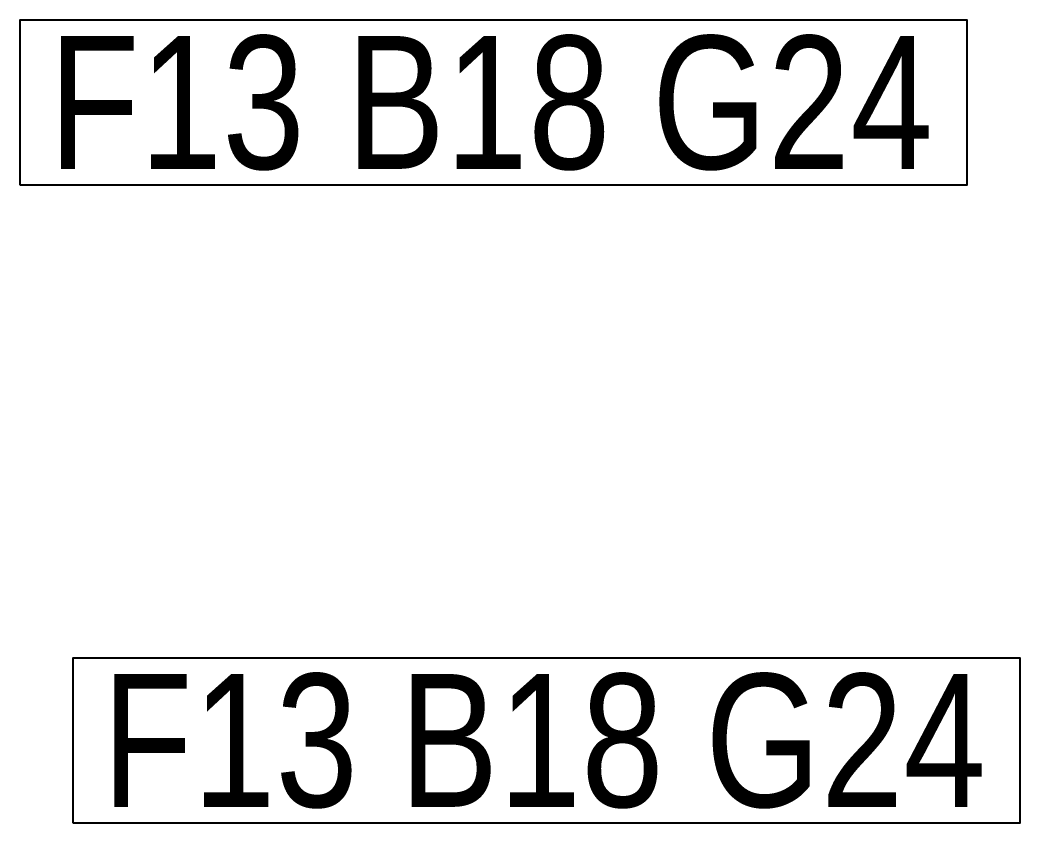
# Model space of a CAD drawing. Header units: millimetres. Extents: x 0 to 594, y 0 to 420.
# Drawn here: x 302.1 to 320.9, y 129.45 to 144.55 of the extents above; entities that cross this region are included whole.
import ezdxf
from ezdxf.enums import TextEntityAlignment as Align

# ---------------------------------------------------------------- set-up
doc = ezdxf.new("R2010")
doc.units = ezdxf.units.MM
doc.header["$LTSCALE"] = 0.25
doc.layers.add('주석', color=7, linetype='Continuous')
doc.styles.add('AdskIsoAnnotation', font='arial.ttf', dxfattribs={"width": 0.8, "height": 1})

# ---------------------------------------------------------------- blocks, each defined once
blk = doc.blocks.new('AnnoRect')
at = {"color": 0, "linetype": 'ByBlock', "lineweight": -2}
blk.add_wipeout([(-0.8095, -0.6), (-0.8095, 0.6), (0.8095, 0.6), (0.8095, -0.6)], dxfattribs=at)
blk.add_lwpolyline([(-0.8095, -0.6), (-0.8095, 0.6), (0.8095, 0.6), (0.8095, -0.6)], close=True, dxfattribs=at)
at = {"color": 0, "linetype": 'ByBlock', "lineweight": -2, "style": 'AdskIsoAnnotation', "width": 0.8}
blk.add_attdef('XX', text='', height=1, dxfattribs=at).set_placement((0, 0), align=Align.MIDDLE_CENTER)

msp = doc.modelspace()

# ---------------------------------------------------------------- block references
at = {"layer": '주석'}
ref = msp.add_blockref('AnnoRect', (311, 143), dxfattribs=dict(at, xscale=10.99169741697417, yscale=2.586971350613916, zscale=2.5))
ref.add_attrib('XX_001', 'F13 B18 G24', (302.643, 141.751), dxfattribs={"layer": '0', "color": 0, "linetype": 'ByBlock', "lineweight": -2, "height": 2.5, "style": 'AdskIsoAnnotation', "width": 0.8})
ref = msp.add_blockref('AnnoRect', (312, 131), dxfattribs=dict(at, xscale=10.99169741697417, yscale=2.586971350613916, zscale=2.5))
ref.add_attrib('XX_001', 'F13 B18 G24', (303.643, 129.751), dxfattribs={"layer": '0', "color": 0, "linetype": 'ByBlock', "lineweight": -2, "height": 2.5, "style": 'AdskIsoAnnotation', "width": 0.8})

doc.saveas('drawing.dxf')
